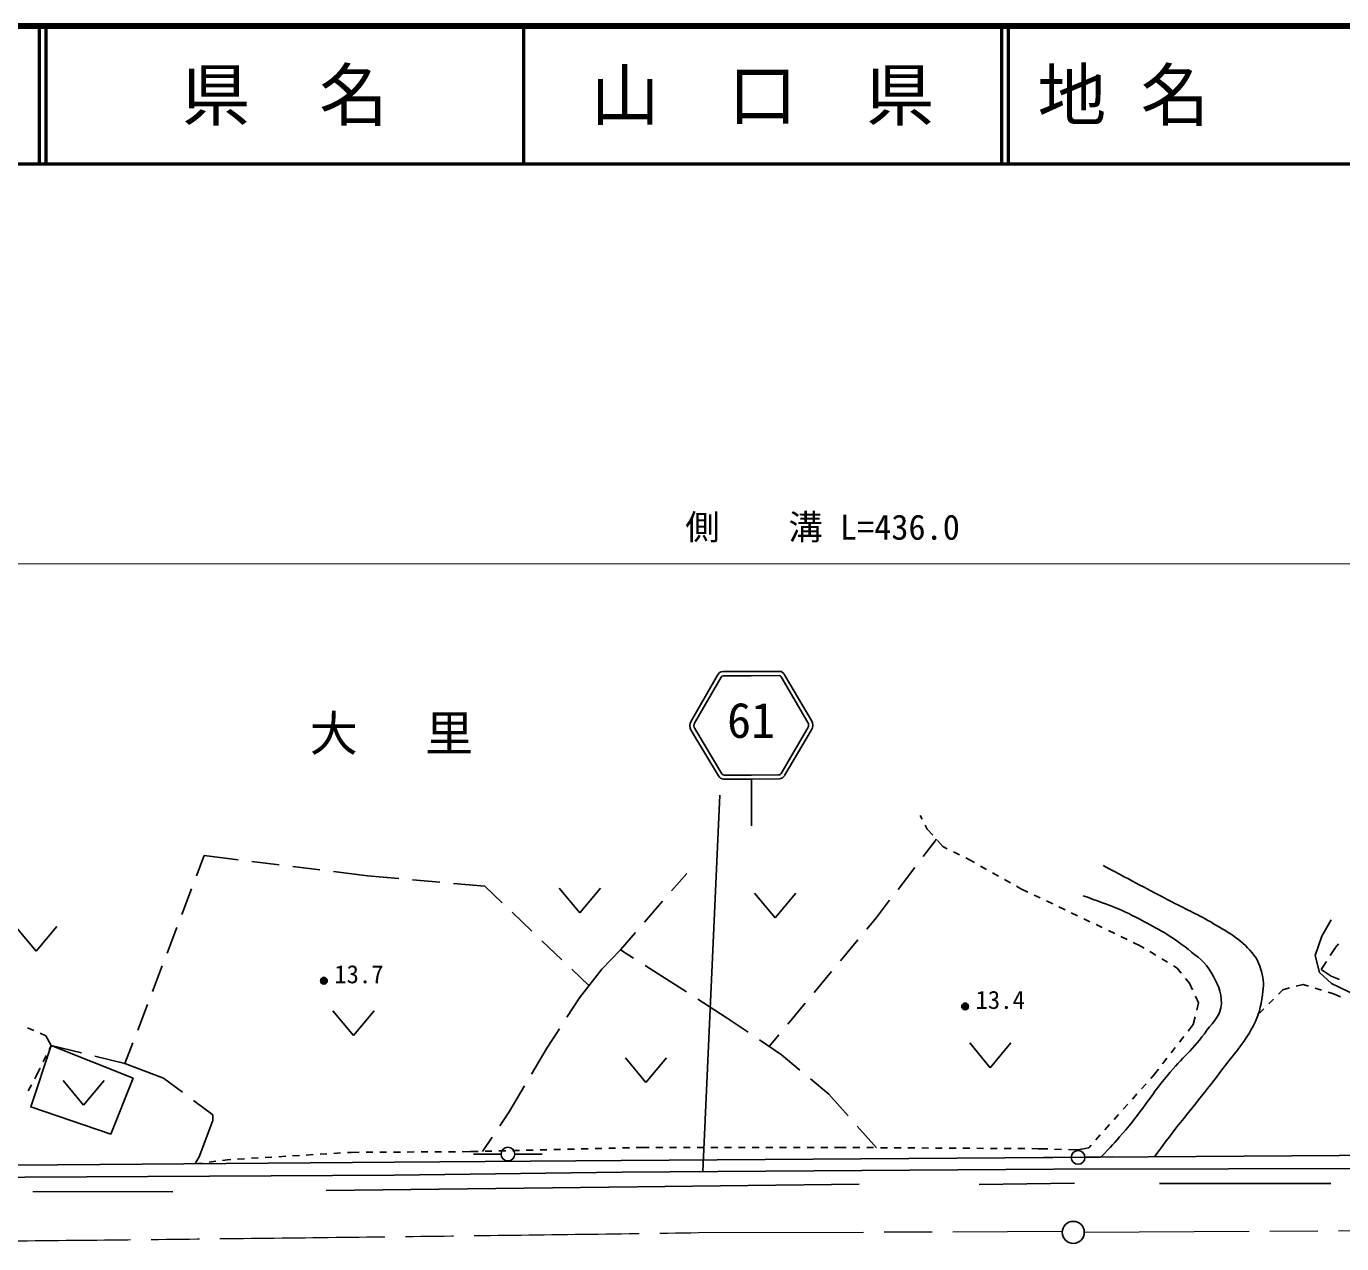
# Model space of a CAD drawing. Units: millimetres, scale not verified. Extents: x 40000 to 680000, y 20000 to 380000.
# Drawn here: x 296826 to 392500, y 291441 to 380000 of the extents above; entities that cross this region are included whole.
import ezdxf
from ezdxf.enums import TextEntityAlignment as Align

# ---------------------------------------------------------------- set-up
doc = ezdxf.new("R2010")
doc.units = ezdxf.units.MM
doc.header["$LTSCALE"] = 1000
doc.linetypes.add('CHAIN', pattern=[18.5, 12, -1.5, 3.5, -1.5])
for name, color, linetype, lineweight in [('M-BGD', 7, 'Continuous', 25), ('M-BMK', 2, 'CHAIN', 13), ('M-BMK-SRVR', 3, 'Continuous', 25), ('M-STR-HTXT', 7, 'Continuous', 13), ('M-STR-STRC', 7, 'Continuous', 25), ('M-STR-STRD', 7, 'Continuous', 25), ('M-TTL', 2, 'Continuous', 140), ('M-TTL-LINE', 7, 'Continuous', 50)]:
    doc.layers.add(name, color=color, linetype=linetype, lineweight=lineweight)
doc.layers.add('M-BMK-HTXT', color=7, linetype='Continuous')
doc.layers.add('M-TTL-TXT', color=7, linetype='Continuous')
doc.styles.add('ＭＳ ゴシック', font='')
doc.styles.get('ＭＳ ゴシック').set_extended_font_data('MS Gothic')

msp = doc.modelspace()

# ---------------------------------------------------------------- linework, layer by layer
at = {"layer": 'M-BGD'}
for p, q in [((361975, 322317), (361831, 322589)), ((362351, 321602), (362208, 321875)), ((362758, 321151), (362351, 321602)), ((362057, 319597), (363023, 320857)), ((363499, 320329), (363093, 320780)), ((309771, 319683), (309202, 318191)), ((312231, 319376), (309771, 319683)), ((363815, 320171), (363499, 320329)), ((364710, 319724), (364262, 319947)), ((315208, 319005), (313223, 319252)), ((318185, 318634), (316200, 318881)), ((360231, 317216), (361448, 318803)), ((365473, 319342), (365157, 319500)), ((365796, 319160), (365473, 319342)), ((366667, 318670), (366231, 318915)), ((321638, 318203), (319177, 318510)), ((323911, 318000), (321638, 318203)), ((326899, 317733), (324907, 317911)), ((330168, 317441), (327895, 317644)), ((343761, 317105), (344860, 318373)), ((367538, 318179), (367103, 318424)), ((368410, 317688), (367974, 317934)), ((308846, 317256), (308134, 315388)), ((331429, 316238), (330168, 317441)), ((335590, 317311), (337090, 315511)), ((337090, 315511), (338590, 317311)), ((349798, 316952), (351298, 315152)), ((351298, 315152), (352798, 316952)), ((369168, 317261), (368845, 317443)), ((369674, 317020), (369168, 317261)), ((370577, 316589), (370125, 316804)), ((341797, 314837), (343107, 316349)), ((358656, 315162), (359622, 316423)), ((371479, 316158), (371028, 316374)), ((372382, 315728), (371930, 315943)), ((333601, 314167), (332153, 315548)), ((357958, 314322), (358656, 315162)), ((373284, 315297), (372833, 315512)), ((374186, 314866), (373735, 315081)), ((296052, 314513), (297552, 312713)), ((297552, 312713), (299052, 314513)), ((307777, 314453), (307065, 312584)), ((340044, 312812), (341143, 314081)), ((375089, 314435), (374638, 314651)), ((375991, 314005), (375540, 314220)), ((335772, 312097), (334324, 313477)), ((356041, 312015), (357319, 313553)), ((376894, 313574), (376443, 313789)), ((377851, 313117), (377345, 313359)), ((378128, 312949), (377851, 313117)), ((391674, 312394), (392059, 312992)), ((392059, 312992), (392270, 313257)), ((338698, 311404), (340044, 312812)), ((340993, 312213), (340044, 312812)), ((378983, 312431), (378555, 312690)), ((379838, 311912), (379410, 312171)), ((391019, 311377), (391403, 311974)), ((306709, 311650), (305997, 309781)), ((337757, 310204), (336495, 311407)), ((337066, 309323), (338698, 311404)), ((342788, 311081), (341839, 311680)), ((344835, 309764), (342788, 311081)), ((354123, 309708), (355401, 311246)), ((380542, 311485), (380265, 311653)), ((380825, 311132), (380542, 311485)), ((391736, 310893), (391019, 311377)), ((381421, 310390), (381138, 310743)), ((381647, 309908), (381421, 310390)), ((388211, 309915), (388713, 310042)), ((389198, 310165), (389700, 310292)), ((389700, 310292), (390087, 310172)), ((390564, 310025), (391042, 309877)), ((392346, 310659), (391736, 310893)), ((336146, 307912), (337066, 309323)), ((347722, 307906), (345675, 309223)), ((382085, 308973), (381859, 309455)), ((387192, 308885), (387544, 309241)), ((387895, 309596), (388211, 309915)), ((391520, 309729), (391907, 309610)), ((391907, 309610), (392419, 309407)), ((305640, 308847), (304928, 306978)), ((319122, 308377), (320622, 306577)), ((320622, 306577), (322122, 308377)), ((352206, 307400), (353484, 308939)), ((381954, 308427), (382085, 308973)), ((386525, 308211), (386840, 308530)), ((297378, 306951), (296922, 307156)), ((349329, 306826), (347722, 307906)), ((381322, 306900), (381708, 307394)), ((381708, 307394), (381838, 307941)), ((298245, 306560), (297834, 306745)), ((298639, 305861), (298245, 306560)), ((334680, 305663), (335600, 307074)), ((351767, 305188), (350159, 306268)), ((350869, 305791), (351567, 306631)), ((380707, 306111), (381015, 306505)), ((298498, 305570), (298639, 305861)), ((298639, 305861), (300836, 305324)), ((304572, 306043), (304003, 304551)), ((333570, 303780), (334680, 305663)), ((365442, 306045), (366942, 304245)), ((366942, 304245), (368442, 306045)), ((380092, 305323), (380400, 305717)), ((298059, 304672), (298278, 305121)), ((301807, 305087), (304003, 304551)), ((304003, 304551), (306802, 303493)), ((340398, 304969), (341898, 303169)), ((341898, 303169), (343398, 304969)), ((353097, 304074), (351767, 305188)), ((379477, 304534), (379785, 304928)), ((297435, 303440), (297698, 303932)), ((297698, 303932), (297839, 304222)), ((299496, 303319), (300996, 301519)), ((300996, 301519), (302496, 303319)), ((306802, 303493), (308195, 302455)), ((355193, 302318), (353864, 303432)), ((378613, 303454), (378784, 303645)), ((378784, 303645), (379170, 304140)), ((296965, 302558), (297200, 302999)), ((331953, 301035), (333063, 302918)), ((377277, 301965), (377611, 302338)), ((377945, 302710), (378279, 303082)), ((308997, 301857), (310390, 300820)), ((356600, 300745), (355193, 302318)), ((376610, 301221), (376944, 301593)), ((310390, 300820), (310399, 300398)), ((331265, 300012), (331953, 301035)), ((375942, 300477), (376276, 300849)), ((310399, 300398), (309394, 297761)), ((358673, 298426), (357267, 299999)), ((375274, 299732), (375608, 300104)), ((330019, 298159), (330707, 299182)), ((374102, 298425), (374273, 298616)), ((374607, 298988), (374940, 299360)), ((309394, 297761), (309107, 297264)), ((311439, 297546), (311700, 297561)), ((312199, 297591), (312698, 297621)), ((313197, 297651), (313696, 297681)), ((314195, 297710), (314694, 297740)), ((315193, 297770), (315692, 297800)), ((316192, 297830), (316691, 297860)), ((317190, 297889), (317689, 297919)), ((318188, 297949), (318687, 297979)), ((319186, 298009), (319685, 298039)), ((320184, 298068), (320445, 298084)), ((320445, 298084), (321036, 298088)), ((321536, 298091), (322036, 298094)), ((322536, 298097), (323036, 298100)), ((323536, 298103), (324036, 298106)), ((324536, 298109), (325036, 298112)), ((325536, 298115), (326036, 298119)), ((326536, 298122), (327036, 298125)), ((327536, 298128), (328036, 298131)), ((328536, 298134), (329127, 298138)), ((329127, 298138), (329694, 298151)), ((331354, 297956), (329354, 297945)), ((330194, 298163), (330694, 298176)), ((331193, 298188), (331693, 298200)), ((332193, 298212), (332693, 298224)), ((332354, 297955), (334354, 297944)), ((333193, 298236), (333693, 298248)), ((334193, 298260), (334692, 298272)), ((335192, 298284), (335692, 298296)), ((336192, 298308), (336692, 298320)), ((337192, 298332), (337691, 298345)), ((338191, 298357), (338691, 298369)), ((339191, 298381), (339691, 298393)), ((340191, 298405), (340691, 298417)), ((341190, 298429), (341757, 298443)), ((341757, 298443), (342120, 298443)), ((342620, 298443), (343120, 298443)), ((343620, 298443), (344120, 298443)), ((344620, 298443), (345120, 298443)), ((345620, 298443), (346120, 298443)), ((346620, 298443), (347120, 298443)), ((347620, 298443), (348120, 298443)), ((348620, 298443), (349120, 298443)), ((349620, 298443), (350120, 298443)), ((350620, 298443), (351120, 298443)), ((351620, 298443), (352120, 298443)), ((352620, 298443), (353120, 298443)), ((353620, 298443), (354120, 298443)), ((354620, 298443), (355120, 298443)), ((355620, 298443), (355983, 298443)), ((355983, 298443), (356454, 298440)), ((356954, 298437), (357454, 298434)), ((357954, 298430), (358454, 298427)), ((358954, 298424), (359454, 298421)), ((359953, 298418), (360453, 298415)), ((360953, 298412), (361453, 298409)), ((361953, 298406), (362453, 298402)), ((362953, 298399), (363453, 298396)), ((363953, 298393), (364453, 298390)), ((364953, 298387), (365453, 298384)), ((365953, 298381), (366453, 298378)), ((366953, 298375), (367453, 298371)), ((367953, 298368), (368453, 298365)), ((368953, 298362), (369453, 298359)), ((369953, 298356), (370424, 298353)), ((370424, 298353), (371119, 298331)), ((372829, 297719), (370829, 297731)), ((371618, 298316), (372118, 298300)), ((372618, 298285), (373312, 298263)), ((373312, 298263), (374102, 298425)), ((373829, 297724), (375829, 297752)), ((309287, 297265), (309619, 297308)), ((310115, 297373), (310611, 297438)), ((311107, 297502), (311439, 297546))]:
    msp.add_line(p, q, dxfattribs=at)
for points in [[(416658, 300469), (408357, 303780), (401361, 306363), (398221, 307547), (393575, 309484), (391763, 310363), (390884, 311171), (390579, 312409), (391063, 313808), (391727, 314992)], [(136137, 296257), (167237, 296375), (188191, 296519), (213019, 296626), (238421, 296770), (265402, 296913), (323598, 297380), (340102, 297487), (371496, 297703), (409671, 297990), (436473, 297810), (460942, 297703), (489286, 297093), (504786, 296770), (521183, 296626), (548307, 296016), (559878, 295693), (567063, 296456), (572795, 296940)], [(136920, 295569), (167385, 295698), (188231, 295707), (213023, 295797), (238372, 296030), (265335, 296102), (323584, 296424), (340142, 296640), (371572, 296873), (409676, 296927), (436351, 297034), (460946, 296873), (489237, 296541), (504755, 296209), (521147, 296057), (548258, 295451), (559896, 295239), (567076, 295864), (572782, 296343)]]:
    msp.add_lwpolyline(points, dxfattribs=at)
msp.add_lwpolyline([(298639, 305861), (304595, 303475), (302963, 299420), (297150, 301394)], close=True, dxfattribs=at)
for centre, radius in [((318469, 310563), 250), ((318469, 310563), 204), ((318469, 310563), 159), ((318469, 310563), 114), ((318469, 310563), 68.2), ((318469, 310563), 22.7), ((365112, 308697), 250), ((365112, 308697), 204), ((365112, 308697), 159), ((365112, 308697), 114), ((365112, 308697), 68.2), ((365112, 308697), 22.7), ((331854, 297958), 500), ((373329, 297716), 500)]:
    msp.add_circle(centre, radius, dxfattribs=at)
for points, knots in [([(375142, 318954), (377579, 317661), (378192, 317334), (380152, 316306), (381336, 315685), (382036, 315404), (383185, 314720), (384362, 314020), (385094, 313648), (385979, 312604), (386362, 312153), (386495, 311818), (386657, 311249), (386838, 310612), (386840, 310211), (386741, 309556), (386603, 308635), (386503, 308091), (386064, 307270), (385321, 305880), (384656, 305253), (383713, 303990), (382321, 302127), (381441, 301160), (380040, 299304), (379585, 298702), (379438, 298510), (378883, 297758)], [0, 0, 0, 0, 1, 1, 1, 2, 2, 2, 3, 3, 3, 4, 4, 4, 5, 5, 5, 6, 6, 6, 7, 7, 7, 8, 8, 8, 9, 9, 9, 9]), ([(373703, 316752), (375787, 315996), (376464, 315780), (378105, 314890), (379412, 314181), (380169, 313795), (381323, 312858), (382049, 312268), (382558, 311980), (383016, 311164), (383472, 310353), (383770, 309827), (383749, 308897), (383729, 308040), (383192, 307670), (382699, 306968), (381717, 305569), (380905, 304993), (379820, 303672), (378495, 302060), (377930, 301013), (376550, 299447), (375948, 298763), (375743, 298524), (374972, 297729)], [0, 0, 0, 0, 1, 1, 1, 2, 2, 2, 3, 3, 3, 4, 4, 4, 5, 5, 5, 6, 6, 6, 7, 7, 7, 8, 8, 8, 8])]:
    msp.add_open_spline(points, degree=3, knots=knots, dxfattribs=at)
at = {"layer": 'M-BMK'}
for p, q in [((345720, 292244), (372179, 292344)), ((373774, 292278), (411149, 292491))]:
    msp.add_line(p, q, dxfattribs=at)
msp.add_arc((158455, 13830024), 13539075, 270.48861, 270.79251, dxfattribs=at)
at = {"layer": 'M-BMK-SRVR'}
msp.add_circle((372974, 292260), 800, dxfattribs=at)
at = {"layer": 'M-STR-HTXT'}
msp.add_line((137848, 340974), (571636, 340832), dxfattribs=at)
at = {"layer": 'M-STR-STRC'}
for p, q in [((347106, 332806), (345175, 329463)), ((347365, 332656), (345435, 329313)), ((351723, 332674), (353682, 329347)), ((351982, 332826), (353940, 329499)), ((345184, 328775), (347163, 325468)), ((345441, 328929), (347421, 325622)), ((353678, 328963), (351726, 325640)), ((353937, 328811), (351984, 325488)), ((349576, 325233), (349576, 321847)), ((346023, 296683), (347280, 324071))]:
    msp.add_line(p, q, dxfattribs=at)
for points in [[(351607, 333076), (349543, 333059), (347479, 333059)], [(351574, 332775), (349545, 332759), (347514, 332759)], [(351569, 325549), (349574, 325533), (347578, 325533)], [(351609, 325250), (349576, 325233), (347541, 325233)]]:
    msp.add_lwpolyline(points, dxfattribs=at)
for centre, radius, start, end in [((347496, 332632), 427, 92.29572, 156.02366), ((351593, 332649), 427, 24.44946, 88.1774), ((347536, 332569), 191, 96.53703, 152.95737), ((351553, 332585), 191, 27.51575, 83.93609), ((345802, 329127), 711, 151.80974, 209.66878), ((345802, 329127), 412, 151.80974, 209.66878), ((353316, 329158), 412, 330.80435, 28.66338), ((353316, 329158), 711, 330.80435, 28.66338), ((347654, 325835), 612, 216.76349, 259.34701), ((347589, 325736), 203, 214.0004, 273.155), ((351556, 325752), 203, 267.31812, 326.47272), ((351491, 325850), 612, 281.12611, 323.70964)]:
    msp.add_arc(centre, radius, start, end, dxfattribs=at)
at = {"layer": 'M-STR-STRD'}
for p, q in [((341263, 295581), (357409, 295779)), ((366128, 295743), (373070, 295850)), ((379241, 295815), (391709, 295815)), ((297294, 295249), (307484, 295214)), ((318642, 295321), (341263, 295581))]:
    msp.add_line(p, q, dxfattribs=at)
at = {"layer": 'M-TTL'}
msp.add_line((680000, 380000), (40000, 380000), dxfattribs=at)
at = {"layer": 'M-TTL-LINE'}
for p, q in [((297750, 380000), (297750, 370000)), ((298250, 380000), (298250, 370000)), ((333000, 380000), (333000, 370000)), ((367750, 380000), (367750, 370000)), ((368250, 380000), (368250, 370000)), ((40000, 370000), (680000, 370000))]:
    msp.add_line(p, q, dxfattribs=at)

# ---------------------------------------------------------------- texts
at = {"layer": 'M-BGD', "style": 'ＭＳ ゴシック'}
for s, p in [('13.7', (319223, 309989)), ('13.4', (365865, 308123))]:
    msp.add_text(s, height=1320, dxfattribs=at).set_placement(p, align=Align.BOTTOM_LEFT)
at = {"layer": 'M-BMK-HTXT', "insert": (323737, 327011), "char_height": 2566, "attachment_point": 8, "style": 'ＭＳ ゴシック'}
msp.add_mtext('\\T1.2;大\u3000里', dxfattribs=at)
at = {"layer": 'M-STR-HTXT', "style": 'ＭＳ ゴシック'}
msp.add_text('側\u3000\u3000溝 L=436.0', height=1833, rotation=359.981, dxfattribs=at).set_placement((354742, 342103), align=Align.BOTTOM_CENTER)
at = {"layer": 'M-STR-STRC', "style": 'ＭＳ ゴシック'}
msp.add_text('61', height=2566, dxfattribs=at).set_placement((347799, 327467), align=Align.BOTTOM_LEFT)
at = {"layer": 'M-TTL-TXT', "style": 'ＭＳ ゴシック'}
for s, p in [('県\u3000名', (315625, 375000)), ('山\u3000口\u3000県', (350375, 375000))]:
    msp.add_text(s, height=3666, dxfattribs=at).set_placement(p, align=Align.MIDDLE_CENTER)
msp.add_text('地 名', height=3666, dxfattribs=at).set_placement((370380, 375000), align=Align.MIDDLE_LEFT)

doc.saveas('drawing.dxf')
